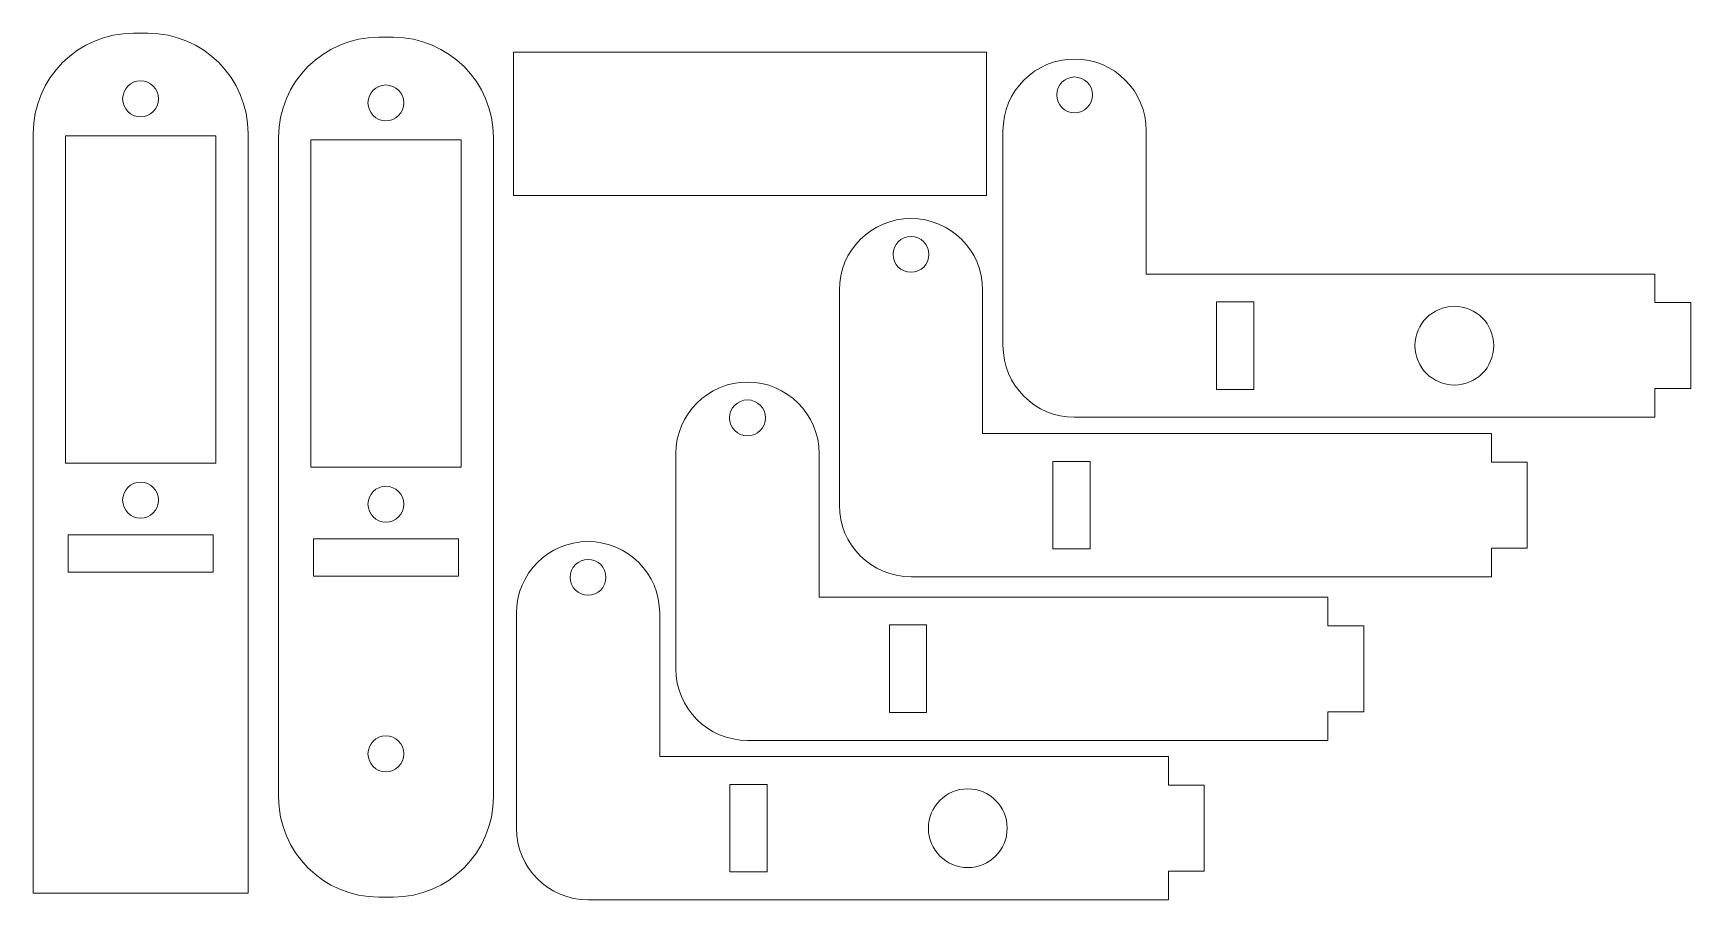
# Model space of a CAD drawing. Header units: millimetres. Extents: x 2 to 148, y 227 to 304.
import ezdxf

# ---------------------------------------------------------------- set-up
doc = ezdxf.new("R2010")
doc.units = ezdxf.units.MM

msp = doc.modelspace()

# ---------------------------------------------------------------- linework, layer by layer
at = {"color": 7, "linetype": 'Continuous', "lineweight": 15}
for p, q in [((11.72, 303.55), (10.45, 303.55)), ((33.46, 303.19), (32.19, 303.19)), ((86.03, 301.88), (44.12, 301.88)), ((44.12, 301.88), (44.12, 289.18)), ((86.03, 289.18), (86.03, 301.88)), ((1.56, 294.66), (1.56, 227.35)), ((17.75, 294.45), (4.42, 294.45)), ((4.42, 294.45), (4.42, 265.45)), ((17.75, 265.45), (17.75, 294.45)), ((20.61, 227.35), (20.61, 294.66)), ((23.3, 294.3), (23.3, 235.88)), ((39.49, 294.09), (26.16, 294.09)), ((26.16, 294.09), (26.16, 265.09)), ((39.49, 265.09), (39.49, 294.09)), ((42.35, 235.88), (42.35, 294.3)), ((87.5, 294.91), (87.5, 275.86)), ((100.2, 282.21), (100.2, 294.91)), ((44.12, 289.18), (86.03, 289.18)), ((145.28, 282.21), (100.2, 282.21)), ((145.28, 282.21), (145.28, 279.67)), ((73, 280.78), (73, 261.73)), ((85.7, 268.08), (85.7, 280.78)), ((109.72, 279.73), (106.42, 279.73)), ((106.42, 279.73), (106.42, 271.98)), ((109.72, 271.98), (109.72, 279.73)), ((145.28, 279.67), (148.46, 279.67)), ((148.46, 272.05), (148.46, 279.67)), ((106.42, 271.98), (109.72, 271.98)), ((148.46, 272.05), (145.28, 272.05)), ((145.28, 272.05), (145.28, 269.51)), ((93.85, 269.51), (145.28, 269.51)), ((130.79, 268.08), (85.7, 268.08)), ((130.79, 268.08), (130.79, 265.54)), ((58.51, 266.28), (58.51, 247.23)), ((71.21, 253.58), (71.21, 266.28)), ((4.42, 265.45), (17.75, 265.45)), ((26.16, 265.09), (39.49, 265.09)), ((95.23, 265.6), (91.93, 265.6)), ((91.93, 265.6), (91.93, 257.85)), ((95.23, 257.85), (95.23, 265.6)), ((130.79, 265.54), (133.96, 265.54)), ((133.96, 257.92), (133.96, 265.54)), ((17.5, 259.1), (4.67, 259.1)), ((4.67, 259.1), (4.67, 255.8)), ((17.5, 255.8), (17.5, 259.1)), ((39.24, 258.74), (26.41, 258.74)), ((26.41, 258.74), (26.41, 255.44)), ((39.24, 255.44), (39.24, 258.74)), ((91.93, 257.85), (95.23, 257.85)), ((133.96, 257.92), (130.79, 257.92)), ((130.79, 257.92), (130.79, 255.38)), ((4.67, 255.8), (17.5, 255.8)), ((26.41, 255.44), (39.24, 255.44)), ((79.35, 255.38), (130.79, 255.38)), ((116.29, 253.58), (71.21, 253.58)), ((116.29, 253.58), (116.29, 251.04)), ((44.38, 252.15), (44.38, 233.1)), ((57.08, 239.45), (57.08, 252.15)), ((80.73, 251.11), (77.43, 251.11)), ((77.43, 251.11), (77.43, 243.36)), ((80.73, 243.36), (80.73, 251.11)), ((116.29, 251.04), (119.47, 251.04)), ((119.47, 243.42), (119.47, 251.04)), ((77.43, 243.36), (80.73, 243.36)), ((119.47, 243.42), (116.29, 243.42)), ((116.29, 243.42), (116.29, 240.88)), ((102.16, 239.45), (57.08, 239.45)), ((64.86, 240.88), (116.29, 240.88)), ((102.16, 239.45), (102.16, 236.91)), ((66.6, 236.97), (63.3, 236.97)), ((63.3, 236.97), (63.3, 229.23)), ((66.6, 229.23), (66.6, 236.97)), ((102.16, 236.91), (105.34, 236.91)), ((105.34, 229.29), (105.34, 236.91)), ((63.3, 229.23), (66.6, 229.23)), ((105.34, 229.29), (102.16, 229.29)), ((102.16, 229.29), (102.16, 226.75)), ((1.56, 227.35), (20.61, 227.35)), ((32.19, 226.99), (33.46, 226.99)), ((50.73, 226.75), (102.16, 226.75))]:
    msp.add_line(p, q, dxfattribs=at)
for centre, radius in [((11.08, 297.73), 1.59), ((32.82, 297.37), 1.59), ((93.85, 298.08), 1.59), ((79.35, 283.95), 1.59), ((127.5, 275.86), 3.49), ((64.86, 269.46), 1.59), ((11.08, 262.17), 1.59), ((32.82, 261.81), 1.59), ((50.73, 255.33), 1.59), ((32.82, 239.69), 1.59), ((84.38, 233.1), 3.49)]:
    msp.add_circle(centre, radius, dxfattribs=at)
for centre, radius, start, end in [((10.45, 294.66), 8.89, 90, 180), ((11.72, 294.66), 8.89, 0, 90), ((32.19, 294.3), 8.89, 90, 180), ((33.46, 294.3), 8.89, 0, 90), ((93.85, 294.91), 6.35, 90, 180), ((93.85, 294.91), 6.35, 0, 90), ((79.35, 280.78), 6.35, 90, 180), ((79.35, 280.78), 6.35, 0, 90), ((93.85, 275.86), 6.35, 180, 270), ((64.86, 266.28), 6.35, 90, 180), ((64.86, 266.28), 6.35, 0, 90), ((79.35, 261.73), 6.35, 180, 270), ((50.73, 252.15), 6.35, 90, 180), ((50.73, 252.15), 6.35, 0, 90), ((64.86, 247.23), 6.35, 180, 270), ((32.19, 235.88), 8.89, 180, 270), ((33.46, 235.88), 8.89, 270, 0), ((50.73, 233.1), 6.35, 180, 270)]:
    msp.add_arc(centre, radius, start, end, dxfattribs=at)

doc.saveas('drawing.dxf')
